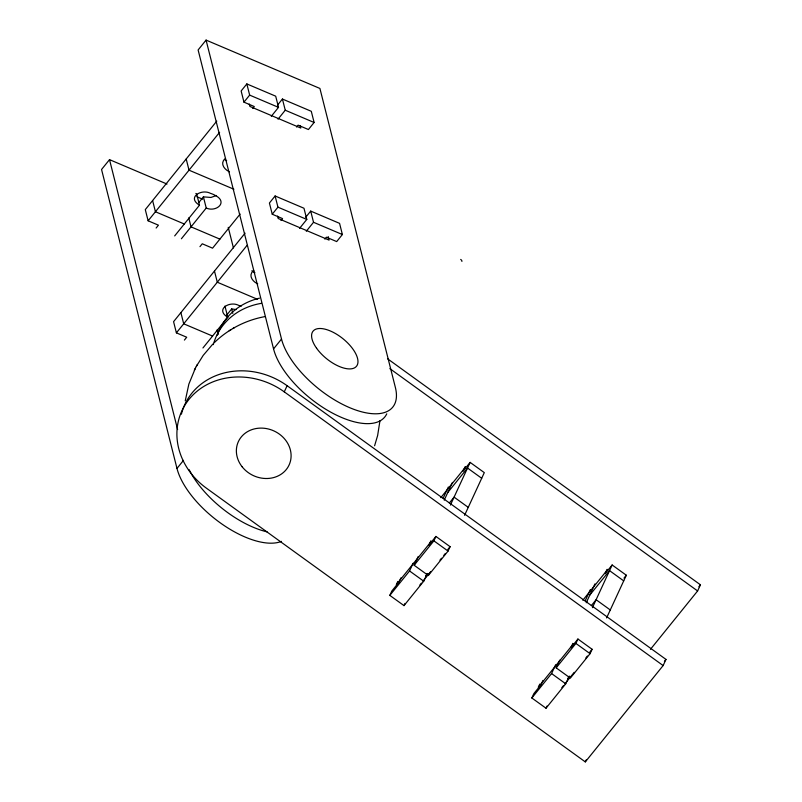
<?xml version="1.0" encoding="UTF-8"?>
<svg xmlns="http://www.w3.org/2000/svg" width="802" height="802" viewBox="0 0 802 802"><rect width="100%" height="100%" fill="white"/><g stroke="black" fill="none" stroke-linecap="round" stroke-linejoin="round"><path stroke-width="1.2" d="M379.947 420.799L377.632 435.516L374.594 445.792M185.252 400.84L188.861 384.088L195.397 368.158M284.269 391.857L287.116 385.712L665.981 659.414L663.134 665.56L585.31 761.9L206.445 488.197A69.854 61.503 24.8 0 1 189.031 399.336A69.854 61.503 24.8 0 1 284.269 391.857L663.134 665.56M427.286 573.49L423.727 581.199L403.997 605.62L389.822 595.385L391.857 590.984L398.905 582.262L400.94 577.851M396.779 583.635L397.762 581.49M389.822 595.385L409.551 570.964L413.11 563.255M443.195 498.162L448.348 487.004M430.905 540.759L428.87 545.17L435.917 536.438L450.092 546.683L448.057 551.074L428.328 575.505L414.153 565.26L418.223 556.458M444.238 500.167L452.438 482.403M465.12 466.714L463.085 471.115L470.132 462.393L484.308 472.629L464.579 515.315M403.997 605.62L405.01 603.425M414.153 565.26L433.882 540.839L435.917 536.438M450.413 505.08L470.132 462.393M428.328 575.505L429.341 573.3M569.31 676.086L565.741 683.795L546.012 708.216L531.836 697.981L533.871 693.58L540.919 684.858L542.964 680.447M539.786 684.086L538.302 687.294L573.099 644.217M531.836 697.981L551.576 673.56L555.636 664.748M590.362 589.6L585.209 600.758L587.234 602.222M572.919 643.354L570.884 647.765L577.931 639.034L592.107 649.279L590.082 653.67L570.342 678.101L556.177 667.855L559.736 660.156M586.252 602.763L594.964 583.896M607.134 569.31L605.099 573.711L612.147 564.989L626.322 575.224L606.603 617.911M546.012 708.216L547.034 706.021M556.177 667.855L575.906 643.435L577.931 639.034M592.427 607.675L612.147 564.989M585.31 761.9L586.252 759.845M650.442 649.339L697.61 590.954L700.447 584.808L387.607 358.805M196.31 366.434L203.177 355.416L212.831 344.068M194.335 370.173L197.372 364.419M167.006 184.049L109.513 159.638L101.553 169.493L176.981 468.428A69.854 32.331 38.9 0 0 221.964 524.057A69.854 32.331 38.9 0 0 281.482 541.38M206.074 40.1L281.512 339.035A69.854 32.331 38.9 0 0 349.642 407.657A69.854 32.331 38.9 0 0 395.356 387.386L319.918 88.451L206.074 40.1L198.114 49.955L273.552 348.89A69.854 32.331 38.9 0 0 329.041 411.195A69.854 32.331 38.9 0 0 386.764 413.822M216.781 121.122L145.292 209.613L148.119 220.801L158.435 225.182L156.129 228.029M271.287 116.31L278.515 107.368L275.698 96.18L246.836 83.929L241.141 90.967L243.958 102.155L254.274 106.536L252.74 108.44M148.119 220.801L219.608 132.31M243.958 102.155L249.653 95.107L246.836 83.929M198.846 202.505L203.407 196.861L210.946 197.462L216.45 195.487M277.442 105.202L282.424 99.037L311.286 111.298L314.113 122.485L308.419 129.533L298.103 125.152L296.57 127.047M174.676 235.908L199.498 205.182L196.68 193.994L195.858 193.442M181.402 238.765L206.234 208.039L203.407 196.861M278.023 119.177L285.251 110.225L282.424 99.037M199.959 246.645L202.264 243.788L212.57 248.169L240.129 214.064M245.061 233.181L173.573 321.672L176.39 332.86L186.706 337.231L184.4 340.088M299.567 228.369L306.795 219.427L303.968 208.239L275.106 195.979L269.412 203.026L272.239 214.214L282.555 218.595L281.011 220.5M176.39 332.86L247.096 245.332M272.239 214.214L277.933 207.167L275.106 195.979M226.364 315.507L231.688 308.91L236.039 309.592M305.722 217.262L310.705 211.096L339.567 223.357L342.384 234.535L336.69 241.582L326.384 237.212L324.84 239.106M202.946 347.968L227.778 317.241L224.951 306.053M306.294 231.237L313.522 222.284L310.705 211.096M176.981 468.428L183.498 460.368M273.552 348.89L281.512 339.035M440.809 497.651L465.561 467.015M447.797 492.468L467.526 468.037L481.701 478.283M449.361 502.974L454.082 497.13L468.258 507.365M396.288 584.698L431.085 541.621M425.682 575.976L427.225 574.062M447.747 549.591L450.092 546.683M419.837 585.039L421.391 583.124M422.935 581.209L430.664 571.636M439.947 560.147L441.491 558.232M443.817 555.365L445.361 553.45M582.823 600.247L607.575 569.61M589.811 595.064L609.54 570.633L623.715 580.879M591.385 605.57L596.107 599.726L610.272 609.961M623.976 578.132L626.322 575.224M567.696 678.572L569.25 676.657M589.761 652.186L592.107 649.279M561.861 687.635L563.405 685.72M564.949 683.805L574.232 672.317M585.831 657.961L587.375 656.046M698.873 586.753L700.447 584.808M664.407 661.359L665.981 659.414M214.385 342.564C228.289 329.031 246.334 319.898 265.432 316.519M225.492 158.525L224.881 158.986A7.007 5.283 -14.2 0 0 223.427 160.641C220.991 164.801 224.781 169.352 228.4 171.257A22.346 16.862 -14.2 0 0 229.462 171.828M253.763 270.585L253.151 271.046A7.007 5.283 -14.2 0 0 251.708 272.69C249.262 276.85 253.061 281.412 256.67 283.317A22.346 16.862 -14.2 0 0 257.743 283.888M229.202 330.755L230.906 329.732M232.851 328.559L234.505 327.567M206.234 208.039C216.249 212.55 228.64 202.044 215.036 195.287A25.093 18.937 -14.2 0 0 210.535 193.372C201.482 188.49 186.495 197.382 199.498 205.182M249.653 95.107L278.515 107.368M285.251 110.225L314.113 122.485M277.933 207.167L306.795 219.427M313.522 222.284L342.384 234.535M233.903 189.232L189.021 170.174L186.194 158.986M196.901 196.751L202.655 199.197M184.29 224.009L155.428 211.748L152.611 200.56M219.888 239.126L191.026 226.866L188.761 217.913M257.582 299.336L217.292 282.224L214.475 271.046M212.57 336.068L183.708 323.808L180.881 312.62M224.54 159.428L225.573 160.079A22.346 16.862 -14.2 0 0 226.645 160.651M227.778 317.241C214.766 309.442 229.763 300.55 238.806 305.432A25.093 18.937 -14.2 0 1 241.141 306.284M389.842 368.619L697.61 590.954M433.882 540.839L448.057 551.074M575.906 643.435L590.082 653.67M409.551 570.964L423.727 581.199M551.576 673.56L565.741 683.795M251.848 270.775L253.853 272.129A22.346 16.862 -14.2 0 0 254.916 272.71M300.199 125.673L300.8 128.049L249.893 106.435L249.292 104.059M328.178 236.55L329.081 240.109L278.174 218.485L277.572 216.109M228.239 227.347L233.432 247.918M231.688 308.91L232.811 313.392M217.041 329.973L218.174 334.444M109.513 159.638L177.613 429.531M460.689 259.427A1.955 0.902 38.9 0 1 461.882 261.412M217.152 335.246A69.854 61.503 24.8 0 1 259.507 298.154M213.312 344.629A69.854 61.503 24.8 0 1 261.422 303.336M181.402 414.173A69.854 61.503 24.8 0 1 287.116 385.712M267.116 531.866A69.854 32.331 38.9 0 1 189.182 469.711M242.064 466.694A27.92 24.581 24.8 0 0 289.041 465.11A27.92 24.581 24.8 0 0 260.099 428.118A27.92 24.581 24.8 0 0 242.064 466.694M316.61 348.268A27.92 12.922 38.9 0 0 356.339 366.444A27.92 12.922 38.9 0 0 331.376 331.427A27.92 12.922 38.9 0 0 316.61 348.268"/></g></svg>
